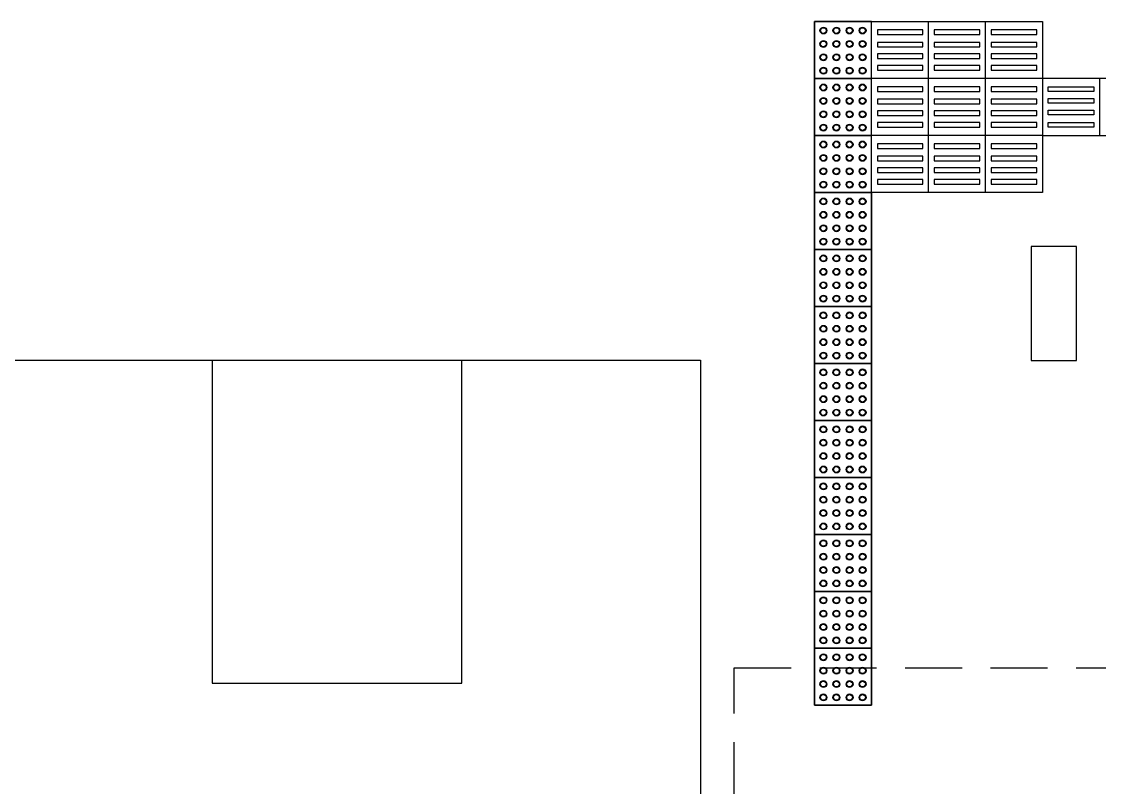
# Model space of a CAD drawing. Header units: metres. Extents: x 341 to 459, y 1341 to 1425.
# Drawn here: x 422.28 to 427.009, y 1371.471 to 1374.831 of the extents above; entities that cross this region are included whole.
import ezdxf

# ---------------------------------------------------------------- set-up
doc = ezdxf.new("R2010")
doc.units = ezdxf.units.M
doc.linetypes.add('HIDDEN', pattern=[0.375, 0.25, -0.125])
for name, color, linetype in [('BASE DE CONCRETO', 251, 'Continuous'), ('Itens de detalhe', 7, 'Continuous'), ('Notas de texto-1', 7, 'Continuous')]:
    doc.layers.add(name, color=color, linetype=linetype)

# ---------------------------------------------------------------- blocks, each defined once
blk = doc.blocks.new('piso tatil')
at = {"layer": 'Itens de detalhe', "color": 252, "true_color": 0x939598}
for p, q in [((-85.80483321739658, 25.1970965126687), (-86.0548332174102, 25.1970965126687)), ((-86.0548332174102, 25.1970965126687), (-86.0548332174102, 24.94709651268235)), ((-86.05483321739658, 24.9470965126687), (-86.0548332174102, 25.1970965126687)), ((-86.0548332174102, 25.1970965126687), (-85.8048332174102, 25.19709651268232)), ((-86.0548332174102, 24.9470965126687), (-86.0548332174102, 24.69709651268235)), ((-86.05483321739658, 24.6970965126687), (-86.0548332174102, 24.9470965126687)), ((-86.0548332174102, 24.94709651268235), (-85.80483321739658, 24.94709651268235)), ((-85.80483321739658, 24.94709651268232), (-86.05483321739658, 24.9470965126687)), ((-84.80483321740944, 24.94709651270128), (-85.05483321740941, 24.94709651270128)), ((-85.05483321740941, 24.94709651270128), (-85.05483321740941, 24.69709651270128)), ((-84.80483321740944, 24.94709651270128), (-85.05483321740944, 24.94709651270128)), ((-85.05483321740944, 24.94709651270128), (-85.05483321740944, 24.69709651270128)), ((-84.57274251014539, 24.94709651270128), (-84.80483321740944, 24.94709651270128)), ((-84.80483321740944, 24.94709651270128), (-84.80483321740944, 24.69709651270128)), ((-85.02916610782255, 24.8896985802826), (-85.02916610782255, 24.91011902647615)), ((-85.02916610782255, 24.91011902647615), (-84.82965895729477, 24.91011902647615)), ((-84.82965895729477, 24.8896985802826), (-85.02916610782255, 24.8896985802826)), ((-84.82965895729477, 24.91011902647615), (-84.82965895729477, 24.8896985802826)), ((-85.02916610782255, 24.8389997072031), (-85.02916610782255, 24.85942015339665)), ((-85.02916610782255, 24.85942015339665), (-84.82965895729477, 24.85942015339665)), ((-84.82965895729477, 24.8389997072031), (-85.02916610782255, 24.8389997072031)), ((-84.82965895729477, 24.85942015339665), (-84.82965895729477, 24.8389997072031)), ((-85.02916610782255, 24.78830083412372), (-85.02916610782255, 24.80872128031727)), ((-85.02916610782255, 24.80872128031727), (-84.82965895729477, 24.80872128031727)), ((-84.82965895729477, 24.78830083412372), (-85.02916610782255, 24.78830083412372)), ((-84.82965895729477, 24.80872128031727), (-84.82965895729477, 24.78830083412372)), ((-85.02916610782255, 24.73407399892642), (-85.02916610782255, 24.75449444511996)), ((-85.02916610782255, 24.75449444511996), (-84.82965895729477, 24.75449444511996)), ((-84.82965895729477, 24.73407399892642), (-85.02916610782255, 24.73407399892642)), ((-84.82965895729477, 24.75449444511996), (-84.82965895729477, 24.73407399892642)), ((-86.0548332174102, 24.6970965126687), (-86.0548332174102, 24.44709651268235)), ((-86.05483321739658, 24.4470965126687), (-86.0548332174102, 24.6970965126687)), ((-86.0548332174102, 24.69709651268235), (-85.80483321739658, 24.69709651268235)), ((-85.80483321739658, 24.69709651268233), (-86.05483321739658, 24.6970965126687)), ((-85.05483321740941, 24.69709651270128), (-84.80483321740944, 24.69709651270128)), ((-85.05483321740944, 24.69709651270128), (-84.80483321740944, 24.69709651270128)), ((-84.80483321740944, 24.69709651270128), (-84.57274251014539, 24.69709651270128)), ((-86.0548332174102, 24.4470965126687), (-86.0548332174102, 24.19709651268235)), ((-86.05483321739658, 24.1970965126687), (-86.0548332174102, 24.4470965126687)), ((-86.0548332174102, 24.44709651268235), (-85.80483321739658, 24.44709651268235)), ((-85.80483321739658, 24.44709651268233), (-86.05483321739658, 24.4470965126687)), ((-85.80483321739658, 24.19709651268235), (-85.80483321739658, 24.4470965126687)), ((-85.8048332174102, 24.44709651268233), (-85.80483321739658, 24.19709651268233)), ((-86.05483321741019, 24.1970965126687), (-86.05483321741019, 23.94709651268235)), ((-86.05483321739656, 23.9470965126687), (-86.05483321741019, 24.1970965126687)), ((-86.0548332174102, 24.19709651268235), (-85.80483321739658, 24.19709651268235)), ((-85.80483321739658, 24.19709651268233), (-86.05483321739658, 24.1970965126687)), ((-85.80483321739656, 23.94709651268235), (-85.80483321739656, 24.1970965126687)), ((-85.80483321741019, 24.19709651268233), (-85.80483321739656, 23.94709651268233)), ((-86.05483321741019, 23.9470965126687), (-86.05483321741019, 23.69709651268235)), ((-86.05483321739656, 23.6970965126687), (-86.05483321741019, 23.9470965126687)), ((-86.05483321741019, 23.94709651268235), (-85.80483321739656, 23.94709651268235)), ((-85.80483321739656, 23.94709651268233), (-86.05483321739656, 23.9470965126687)), ((-85.80483321739656, 23.69709651268235), (-85.80483321739656, 23.9470965126687)), ((-85.80483321741019, 23.94709651268233), (-85.80483321739656, 23.69709651268233)), ((-86.05483321741019, 23.6970965126687), (-86.05483321741019, 23.44709651268235)), ((-86.05483321739656, 23.4470965126687), (-86.05483321741019, 23.6970965126687)), ((-86.05483321741019, 23.69709651268235), (-85.80483321739656, 23.69709651268235)), ((-85.80483321739656, 23.69709651268233), (-86.05483321739656, 23.6970965126687)), ((-85.80483321739656, 23.44709651268235), (-85.80483321739656, 23.6970965126687)), ((-85.80483321741019, 23.69709651268233), (-85.80483321739656, 23.44709651268233)), ((-86.05483321741019, 23.4470965126687), (-86.05483321741019, 23.19709651268235)), ((-86.05483321739656, 23.1970965126687), (-86.05483321741019, 23.4470965126687)), ((-86.05483321741019, 23.44709651268235), (-85.80483321739656, 23.44709651268235)), ((-85.80483321739656, 23.44709651268233), (-86.05483321739656, 23.4470965126687)), ((-85.80483321739656, 23.19709651268235), (-85.80483321739656, 23.4470965126687)), ((-85.80483321741019, 23.44709651268233), (-85.80483321739656, 23.19709651268233)), ((-86.05483321741019, 23.1970965126687), (-86.05483321741019, 22.94709651268235)), ((-86.05483321739656, 22.9470965126687), (-86.05483321741019, 23.1970965126687)), ((-86.05483321741019, 23.19709651268235), (-85.80483321739656, 23.19709651268235)), ((-85.80483321739656, 23.19709651268233), (-86.05483321739656, 23.1970965126687)), ((-85.80483321739656, 22.94709651268235), (-85.80483321739656, 23.1970965126687)), ((-85.80483321741019, 23.19709651268233), (-85.80483321739656, 22.94709651268233)), ((-86.05483321741019, 22.9470965126687), (-86.05483321741019, 22.69709651268235)), ((-86.05483321739656, 22.6970965126687), (-86.05483321741019, 22.9470965126687)), ((-86.05483321741019, 22.94709651268235), (-85.80483321739656, 22.94709651268235)), ((-85.80483321739656, 22.94709651268233), (-86.05483321739656, 22.9470965126687)), ((-85.80483321739656, 22.69709651268235), (-85.80483321739656, 22.9470965126687)), ((-85.80483321741019, 22.94709651268233), (-85.80483321739656, 22.69709651268233)), ((-86.05483321741019, 22.6970965126687), (-86.05483321741019, 22.44709651268235)), ((-86.05483321739656, 22.4470965126687), (-86.05483321741019, 22.6970965126687)), ((-86.05483321741019, 22.69709651268235), (-85.80483321739656, 22.69709651268235)), ((-85.80483321739656, 22.69709651268233), (-86.05483321739656, 22.6970965126687)), ((-85.80483321739656, 22.44709651268235), (-85.80483321739656, 22.6970965126687)), ((-85.80483321741019, 22.69709651268233), (-85.80483321739656, 22.44709651268233)), ((-86.05483321741019, 22.4470965126687), (-86.05483321741019, 22.19709651268235)), ((-86.05483321739656, 22.1970965126687), (-86.05483321741019, 22.4470965126687)), ((-86.05483321741019, 22.44709651268235), (-85.80483321739656, 22.44709651268235)), ((-85.80483321739656, 22.44709651268233), (-86.05483321739656, 22.4470965126687)), ((-85.80483321739656, 22.19709651268235), (-85.80483321739656, 22.4470965126687)), ((-85.80483321741019, 22.44709651268233), (-85.80483321739656, 22.19709651268233)), ((-86.05483321741019, 22.19709651268235), (-85.80483321739656, 22.19709651268235)), ((-85.80483321739656, 22.19709651268233), (-86.05483321739656, 22.1970965126687))]:
    blk.add_line(p, q, dxfattribs=at)
at = {"layer": 'Itens de detalhe', "color": 252, "true_color": 0x939598, "extrusion": (0, 0, -1)}
for p, q in [((-85.8048332174094, 24.94709651268232), (-85.8048332174094, 25.19709651268232)), ((-85.8048332174094, 25.19709651268232), (-85.55483321740941, 25.19709651268232)), ((-85.80483321740942, 24.94709651268232), (-85.80483321740941, 25.19709651268232)), ((-85.80483321740941, 25.19709651268232), (-85.55483321740941, 25.19709651268232)), ((-85.57965895729475, 25.16011902645718), (-85.77916610782253, 25.16011902645718)), ((-85.77916610782253, 25.16011902645718), (-85.77916610782253, 25.13969858026364)), ((-85.57965895729475, 25.13969858026364), (-85.57965895729475, 25.16011902645718)), ((-85.5548332174094, 24.94709651268232), (-85.5548332174094, 25.19709651268232)), ((-85.5548332174094, 25.19709651268232), (-85.30483321740942, 25.19709651268232)), ((-85.55483321740942, 24.94709651268232), (-85.55483321740941, 25.19709651268232)), ((-85.55483321740941, 25.19709651268232), (-85.30483321740941, 25.19709651268232)), ((-85.32965895729475, 25.16011902645718), (-85.52916610782253, 25.16011902645718)), ((-85.52916610782253, 25.16011902645718), (-85.52916610782253, 25.13969858026364)), ((-85.32965895729475, 25.13969858026364), (-85.32965895729475, 25.16011902645718)), ((-85.3048332174094, 24.94709651268232), (-85.3048332174094, 25.19709651268232)), ((-85.3048332174094, 25.19709651268232), (-85.05483321740942, 25.19709651268232)), ((-85.30483321740942, 24.94709651268232), (-85.30483321740942, 25.19709651268232)), ((-85.30483321740942, 25.19709651268232), (-85.05483321740942, 25.19709651268231)), ((-85.07965895729475, 25.16011902645718), (-85.27916610782253, 25.16011902645718)), ((-85.27916610782253, 25.16011902645718), (-85.27916610782253, 25.13969858026364)), ((-85.07965895729475, 25.13969858026364), (-85.07965895729475, 25.16011902645718)), ((-85.05483321740942, 25.19709651268232), (-85.05483321740942, 24.94709651268231)), ((-85.05483321740942, 25.19709651268231), (-85.05483321740942, 24.94709651268231)), ((-85.77916610782253, 25.13969858026364), (-85.57965895729475, 25.13969858026364)), ((-85.52916610782253, 25.13969858026364), (-85.32965895729475, 25.13969858026364)), ((-85.27916610782253, 25.13969858026364), (-85.07965895729475, 25.13969858026364)), ((-85.57965895729475, 25.10589219125988), (-85.77916610782253, 25.10589219125988)), ((-85.77916610782253, 25.10589219125988), (-85.77916610782253, 25.08547174506634)), ((-85.77916610782253, 25.08547174506634), (-85.57965895729475, 25.08547174506634)), ((-85.57965895729475, 25.08547174506634), (-85.57965895729475, 25.10589219125988)), ((-85.32965895729475, 25.10589219125988), (-85.52916610782253, 25.10589219125988)), ((-85.52916610782253, 25.10589219125988), (-85.52916610782253, 25.08547174506634)), ((-85.52916610782253, 25.08547174506634), (-85.32965895729475, 25.08547174506634)), ((-85.32965895729475, 25.08547174506634), (-85.32965895729475, 25.10589219125988)), ((-85.07965895729475, 25.10589219125988), (-85.27916610782253, 25.10589219125988)), ((-85.27916610782253, 25.10589219125988), (-85.27916610782253, 25.08547174506634)), ((-85.27916610782253, 25.08547174506634), (-85.07965895729475, 25.08547174506633)), ((-85.07965895729475, 25.08547174506633), (-85.07965895729475, 25.10589219125988)), ((-85.57965895729475, 25.0551933181805), (-85.77916610782253, 25.0551933181805)), ((-85.77916610782253, 25.0551933181805), (-85.77916610782253, 25.03477287198696)), ((-85.77916610782253, 25.03477287198696), (-85.57965895729475, 25.03477287198695)), ((-85.57965895729475, 25.03477287198695), (-85.57965895729475, 25.0551933181805)), ((-85.32965895729475, 25.0551933181805), (-85.52916610782253, 25.0551933181805)), ((-85.52916610782253, 25.0551933181805), (-85.52916610782253, 25.03477287198695)), ((-85.52916610782253, 25.03477287198695), (-85.32965895729475, 25.03477287198695)), ((-85.32965895729475, 25.03477287198695), (-85.32965895729475, 25.0551933181805)), ((-85.07965895729475, 25.0551933181805), (-85.27916610782253, 25.0551933181805)), ((-85.27916610782253, 25.0551933181805), (-85.27916610782253, 25.03477287198695)), ((-85.27916610782253, 25.03477287198695), (-85.07965895729475, 25.03477287198695)), ((-85.07965895729475, 25.03477287198695), (-85.07965895729475, 25.0551933181805)), ((-85.57965895729475, 25.004494445101), (-85.77916610782253, 25.004494445101)), ((-85.77916610782253, 25.004494445101), (-85.77916610782253, 24.98407399890746)), ((-85.77916610782253, 24.98407399890746), (-85.57965895729475, 24.98407399890745)), ((-85.57965895729475, 24.98407399890745), (-85.57965895729475, 25.004494445101)), ((-85.32965895729475, 25.004494445101), (-85.52916610782253, 25.004494445101)), ((-85.52916610782253, 25.004494445101), (-85.52916610782253, 24.98407399890745)), ((-85.52916610782253, 24.98407399890745), (-85.32965895729475, 24.98407399890745)), ((-85.32965895729475, 24.98407399890745), (-85.32965895729475, 25.004494445101)), ((-85.07965895729475, 25.004494445101), (-85.27916610782253, 25.004494445101)), ((-85.27916610782253, 25.004494445101), (-85.27916610782253, 24.98407399890745)), ((-85.27916610782253, 24.98407399890745), (-85.07965895729475, 24.98407399890745)), ((-85.07965895729475, 24.98407399890745), (-85.07965895729475, 25.004494445101)), ((-85.80483321740299, 24.69709651268221), (-85.80483321740938, 24.94709651268221)), ((-85.80483321740302, 24.69709651268221), (-85.80483321740941, 24.94709651268221)), ((-85.55483321740942, 24.94709651268232), (-85.8048332174094, 24.94709651268232)), ((-85.55483321740942, 24.94709651268232), (-85.80483321740942, 24.94709651268232)), ((-85.55483321740299, 24.69709651268861), (-85.55483321740938, 24.94709651268861)), ((-85.55483321740302, 24.69709651268861), (-85.55483321740941, 24.94709651268861)), ((-85.30483321740942, 24.94709651268232), (-85.5548332174094, 24.94709651268232)), ((-85.30483321740942, 24.94709651268232), (-85.55483321740942, 24.94709651268232)), ((-85.30483321740299, 24.697096512695), (-85.30483321740938, 24.947096512695)), ((-85.30483321740302, 24.697096512695), (-85.30483321740941, 24.947096512695)), ((-85.05483321740942, 24.94709651268231), (-85.3048332174094, 24.94709651268232)), ((-85.05483321740942, 24.94709651268231), (-85.30483321740942, 24.94709651268232)), ((-85.57965895729379, 24.91011902646284), (-85.77916610782158, 24.91011902645773)), ((-85.77916610782158, 24.91011902645773), (-85.77916610782106, 24.88969858026419)), ((-85.77916610782106, 24.88969858026419), (-85.57965895729326, 24.88969858026929)), ((-85.57965895729326, 24.88969858026929), (-85.57965895729379, 24.91011902646284)), ((-85.32965895729379, 24.91011902646924), (-85.52916610782158, 24.91011902646413)), ((-85.52916610782158, 24.91011902646413), (-85.52916610782106, 24.88969858027059)), ((-85.52916610782106, 24.88969858027059), (-85.32965895729328, 24.88969858027569)), ((-85.32965895729328, 24.88969858027569), (-85.32965895729379, 24.91011902646924)), ((-85.07965895729379, 24.91011902647563), (-85.27916610782158, 24.91011902647052)), ((-85.27916610782158, 24.91011902647052), (-85.27916610782106, 24.88969858027698)), ((-85.27916610782106, 24.88969858027698), (-85.07965895729328, 24.88969858028208)), ((-85.07965895729328, 24.88969858028208), (-85.07965895729379, 24.91011902647563)), ((-85.57965895729241, 24.85589219126553), (-85.77916610782019, 24.85589219126043)), ((-85.77916610782019, 24.85589219126043), (-85.77916610781966, 24.83547174506688)), ((-85.77916610781966, 24.83547174506688), (-85.57965895729188, 24.83547174507199)), ((-85.57965895729188, 24.83547174507199), (-85.57965895729241, 24.85589219126553)), ((-85.32965895729241, 24.85589219127193), (-85.52916610782019, 24.85589219126683)), ((-85.52916610782019, 24.85589219126683), (-85.52916610781968, 24.83547174507328)), ((-85.52916610781968, 24.83547174507328), (-85.32965895729188, 24.83547174507839)), ((-85.32965895729188, 24.83547174507839), (-85.32965895729241, 24.85589219127193)), ((-85.07965895729241, 24.85589219127833), (-85.27916610782019, 24.85589219127322)), ((-85.27916610782019, 24.85589219127322), (-85.27916610781968, 24.83547174507968)), ((-85.27916610781968, 24.83547174507968), (-85.07965895729188, 24.83547174508478)), ((-85.07965895729188, 24.83547174508478), (-85.07965895729241, 24.85589219127833)), ((-85.5796589572911, 24.80519331818615), (-85.7791661078189, 24.80519331818105)), ((-85.7791661078189, 24.80519331818105), (-85.77916610781837, 24.7847728719875)), ((-85.77916610781837, 24.7847728719875), (-85.57965895729059, 24.78477287199261)), ((-85.57965895729059, 24.78477287199261), (-85.5796589572911, 24.80519331818615)), ((-85.3296589572911, 24.80519331819255), (-85.5291661078189, 24.80519331818745)), ((-85.5291661078189, 24.80519331818745), (-85.52916610781837, 24.7847728719939)), ((-85.52916610781837, 24.7847728719939), (-85.32965895729059, 24.78477287199901)), ((-85.32965895729059, 24.78477287199901), (-85.3296589572911, 24.80519331819255)), ((-85.0796589572911, 24.80519331819894), (-85.2791661078189, 24.80519331819384)), ((-85.2791661078189, 24.80519331819384), (-85.27916610781837, 24.78477287200029)), ((-85.27916610781837, 24.78477287200029), (-85.07965895729059, 24.7847728720054)), ((-85.07965895729059, 24.7847728720054), (-85.0796589572911, 24.80519331819894)), ((-85.57965895728981, 24.75449444510665), (-85.7791661078176, 24.75449444510155)), ((-85.7791661078176, 24.75449444510155), (-85.77916610781708, 24.734073998908)), ((-85.77916610781708, 24.734073998908), (-85.57965895728928, 24.73407399891311)), ((-85.57965895728928, 24.73407399891311), (-85.57965895728981, 24.75449444510665)), ((-85.32965895728981, 24.75449444511305), (-85.5291661078176, 24.75449444510794)), ((-85.5291661078176, 24.75449444510794), (-85.52916610781708, 24.7340739989144)), ((-85.52916610781708, 24.7340739989144), (-85.32965895728928, 24.73407399891951)), ((-85.32965895728928, 24.73407399891951), (-85.32965895728981, 24.75449444511305)), ((-85.07965895728981, 24.75449444511944), (-85.2791661078176, 24.75449444511434)), ((-85.2791661078176, 24.75449444511434), (-85.27916610781708, 24.7340739989208)), ((-85.27916610781708, 24.7340739989208), (-85.07965895728928, 24.7340739989259)), ((-85.07965895728928, 24.7340739989259), (-85.07965895728981, 24.75449444511944)), ((-85.80483321739656, 24.44709651268209), (-85.80483321740296, 24.69709651268209)), ((-85.80483321739659, 24.44709651268209), (-85.80483321740299, 24.69709651268209)), ((-85.55483321740302, 24.69709651268861), (-85.80483321740299, 24.69709651268221)), ((-85.55483321740302, 24.69709651268861), (-85.80483321740302, 24.69709651268221)), ((-85.55483321739656, 24.44709651268849), (-85.55483321740296, 24.69709651268849)), ((-85.55483321739659, 24.44709651268849), (-85.55483321740299, 24.69709651268849)), ((-85.30483321740302, 24.697096512695), (-85.55483321740299, 24.69709651268861)), ((-85.30483321740302, 24.697096512695), (-85.55483321740302, 24.69709651268861)), ((-85.30483321739656, 24.44709651269489), (-85.30483321740296, 24.69709651269489)), ((-85.30483321739659, 24.44709651269489), (-85.30483321740299, 24.69709651269489)), ((-85.05483321740302, 24.6970965127014), (-85.30483321740299, 24.697096512695)), ((-85.05483321740302, 24.6970965127014), (-85.30483321740302, 24.697096512695)), ((-85.05483321740299, 24.69709651270129), (-85.05483321739659, 24.44709651270128)), ((-85.05483321740299, 24.69709651270128), (-85.05483321739659, 24.44709651270128)), ((-85.57965895728736, 24.66011902646272), (-85.77916610781516, 24.66011902645761)), ((-85.77916610781516, 24.66011902645761), (-85.77916610781463, 24.63969858026407)), ((-85.77916610781463, 24.63969858026407), (-85.57965895728684, 24.63969858026918)), ((-85.57965895728684, 24.63969858026918), (-85.57965895728736, 24.66011902646272)), ((-85.32965895728736, 24.66011902646911), (-85.52916610781516, 24.66011902646401)), ((-85.52916610781516, 24.66011902646401), (-85.52916610781463, 24.63969858027047)), ((-85.52916610781463, 24.63969858027047), (-85.32965895728684, 24.63969858027557)), ((-85.32965895728684, 24.63969858027557), (-85.32965895728736, 24.66011902646911)), ((-85.07965895728736, 24.66011902647551), (-85.27916610781516, 24.66011902647041)), ((-85.27916610781516, 24.66011902647041), (-85.27916610781463, 24.63969858027686)), ((-85.27916610781463, 24.63969858027686), (-85.07965895728685, 24.63969858028197)), ((-85.07965895728685, 24.63969858028197), (-85.07965895728736, 24.66011902647551)), ((-85.57965895728599, 24.60589219126541), (-85.77916610781377, 24.60589219126031)), ((-85.77916610781377, 24.60589219126031), (-85.77916610781324, 24.58547174506677)), ((-85.57965895728546, 24.58547174507187), (-85.57965895728599, 24.60589219126541)), ((-85.32965895728599, 24.60589219127181), (-85.52916610781377, 24.60589219126671)), ((-85.52916610781377, 24.60589219126671), (-85.52916610781324, 24.58547174507316)), ((-85.32965895728546, 24.58547174507827), (-85.32965895728599, 24.60589219127181)), ((-85.07965895728599, 24.60589219127821), (-85.27916610781377, 24.6058921912731)), ((-85.27916610781377, 24.6058921912731), (-85.27916610781325, 24.58547174507956)), ((-85.07965895728546, 24.58547174508466), (-85.07965895728599, 24.60589219127821)), ((-85.77916610781324, 24.58547174506677), (-85.57965895728546, 24.58547174507187)), ((-85.57965895728468, 24.55519331818603), (-85.77916610781247, 24.55519331818093)), ((-85.77916610781247, 24.55519331818093), (-85.77916610781195, 24.53477287198739)), ((-85.57965895728417, 24.53477287199249), (-85.57965895728468, 24.55519331818603)), ((-85.52916610781324, 24.58547174507316), (-85.32965895728546, 24.58547174507827)), ((-85.32965895728468, 24.55519331819243), (-85.52916610781247, 24.55519331818732)), ((-85.52916610781247, 24.55519331818732), (-85.52916610781195, 24.53477287199378)), ((-85.32965895728417, 24.53477287199889), (-85.32965895728468, 24.55519331819243)), ((-85.27916610781325, 24.58547174507956), (-85.07965895728546, 24.58547174508466)), ((-85.07965895728468, 24.55519331819883), (-85.27916610781247, 24.55519331819372)), ((-85.27916610781247, 24.55519331819372), (-85.27916610781195, 24.53477287200018)), ((-85.07965895728417, 24.53477287200528), (-85.07965895728468, 24.55519331819883)), ((-85.77916610781195, 24.53477287198739), (-85.57965895728417, 24.53477287199249)), ((-85.57965895728339, 24.50449444510653), (-85.77916610781118, 24.50449444510143)), ((-85.77916610781118, 24.50449444510143), (-85.77916610781065, 24.48407399890788)), ((-85.57965895728286, 24.48407399891299), (-85.57965895728339, 24.50449444510653)), ((-85.52916610781195, 24.53477287199378), (-85.32965895728417, 24.53477287199889)), ((-85.32965895728339, 24.50449444511293), (-85.52916610781118, 24.50449444510783)), ((-85.52916610781118, 24.50449444510783), (-85.52916610781065, 24.48407399891428)), ((-85.32965895728286, 24.48407399891939), (-85.32965895728339, 24.50449444511293)), ((-85.27916610781195, 24.53477287200018), (-85.07965895728417, 24.53477287200528)), ((-85.07965895728339, 24.50449444511933), (-85.27916610781118, 24.50449444511423)), ((-85.27916610781118, 24.50449444511423), (-85.27916610781065, 24.48407399892068)), ((-85.07965895728286, 24.48407399892578), (-85.07965895728339, 24.50449444511933)), ((-85.55483321739659, 24.44709651268849), (-85.80483321739656, 24.44709651268209)), ((-85.55483321739659, 24.44709651268849), (-85.80483321739659, 24.44709651268209)), ((-85.77916610781065, 24.48407399890788), (-85.57965895728286, 24.48407399891299)), ((-85.30483321739659, 24.44709651269489), (-85.55483321739656, 24.44709651268849)), ((-85.30483321739659, 24.44709651269489), (-85.55483321739659, 24.44709651268849)), ((-85.52916610781065, 24.48407399891428), (-85.32965895728286, 24.48407399891939)), ((-85.05483321739659, 24.44709651270128), (-85.30483321739656, 24.44709651269489)), ((-85.05483321739659, 24.44709651270128), (-85.30483321739659, 24.44709651269489)), ((-85.27916610781065, 24.48407399892068), (-85.07965895728286, 24.48407399892578))]:
    blk.add_line(p, q, dxfattribs=at)
at = {"layer": 'Itens de detalhe', "color": 252, "true_color": 0x939598}
for centre, radius in [((-86.01561066493915, 25.15770379206687), 0.0151536134522586), ((-86.01561066493915, 25.15770379206687), 0.01255786444548413), ((-85.95857748911465, 25.15770379206998), 0.0151536134522585), ((-85.95857748911465, 25.15770379206998), 0.01255786444548404), ((-85.90108894570147, 25.15770379207311), 0.01515361345225873), ((-85.90108894570147, 25.15770379207311), 0.01255786444548404), ((-85.84405576987697, 25.15770379207622), 0.01515361345225807), ((-85.84405576987697, 25.15770379207622), 0.01255786444548405), ((-86.01561066493595, 25.09902119675881), 0.01515361345225807), ((-86.01561066493595, 25.09902119675881), 0.01255786444548402), ((-85.95857748911145, 25.09902119676192), 0.01515361345225848), ((-85.95857748911145, 25.09902119676192), 0.01255786444548411), ((-85.90108894569828, 25.09902119676505), 0.01515361345225849), ((-85.90108894569828, 25.09902119676505), 0.01255786444548412), ((-85.84405576987376, 25.09902119676816), 0.01515361345225871), ((-85.84405576987376, 25.09902119676816), 0.01255786444548412), ((-86.01561066493274, 25.04033860145076), 0.0151536134522587), ((-86.01561066493274, 25.04033860145076), 0.01255786444548375), ((-85.95857748910824, 25.04033860145387), 0.01515361345225856), ((-85.95857748910824, 25.04033860145387), 0.01255786444548409), ((-85.90108894569507, 25.040338601457), 0.01515361345225845), ((-85.90108894569507, 25.040338601457), 0.01255786444548376), ((-85.84405576987056, 25.04033860146011), 0.0151536134522587), ((-85.84405576987056, 25.04033860146011), 0.01255786444548401), ((-86.01561066492954, 24.9816560061427), 0.01515361345225826), ((-86.01561066492954, 24.9816560061427), 0.01255786444548401), ((-85.95857748910504, 24.98165600614581), 0.01515361345225807), ((-85.95857748910504, 24.98165600614581), 0.01255786444548402), ((-85.90108894569187, 24.98165600614895), 0.01515361345225825), ((-85.90108894569187, 24.98165600614895), 0.01255786444548403), ((-85.84405576986737, 24.98165600615205), 0.01515361345225838), ((-85.84405576986737, 24.98165600615205), 0.01255786444548402), ((-86.01561066493915, 24.90770379206687), 0.01515361345225873), ((-86.01561066493915, 24.90770379206687), 0.01255786444548376), ((-85.95857748911465, 24.90770379206998), 0.0151536134522585), ((-85.95857748911465, 24.90770379206998), 0.01255786444548408), ((-85.90108894570147, 24.90770379207311), 0.0151536134522585), ((-85.90108894570147, 24.90770379207311), 0.01255786444548404), ((-85.84405576987696, 24.90770379207622), 0.01515361345225849), ((-85.84405576987696, 24.90770379207622), 0.01255786444548405), ((-86.01561066493595, 24.84902119675881), 0.01515361345225827), ((-86.01561066493595, 24.84902119675881), 0.01255786444548402), ((-85.95857748911143, 24.84902119676192), 0.01515361345225858), ((-85.95857748911143, 24.84902119676192), 0.01255786444548429), ((-85.90108894569826, 24.84902119676505), 0.01515361345225849), ((-85.90108894569826, 24.84902119676505), 0.01255786444548412), ((-85.84405576987376, 24.84902119676816), 0.01515361345225851), ((-85.84405576987376, 24.84902119676816), 0.01255786444548412), ((-86.01561066493274, 24.79033860145076), 0.01515361345225847), ((-86.01561066493274, 24.79033860145076), 0.01255786444548375), ((-85.95857748910824, 24.79033860145387), 0.01515361345225869), ((-85.95857748910824, 24.79033860145387), 0.01255786444548375), ((-85.90108894569507, 24.790338601457), 0.01515361345225845), ((-85.90108894569507, 24.790338601457), 0.01255786444548376), ((-85.84405576987056, 24.79033860146011), 0.01515361345225847), ((-85.84405576987056, 24.79033860146011), 0.01255786444548401), ((-86.01561066492954, 24.7316560061427), 0.01515361345225826), ((-86.01561066492954, 24.7316560061427), 0.01255786444548401), ((-85.95857748910504, 24.73165600614581), 0.01515361345225825), ((-85.95857748910504, 24.73165600614581), 0.01255786444548402), ((-85.90108894569187, 24.73165600614895), 0.01515361345225807), ((-85.90108894569187, 24.73165600614895), 0.0125578644454843), ((-85.84405576986737, 24.73165600615205), 0.01515361345225838), ((-85.84405576986737, 24.73165600615205), 0.01255786444548402), ((-86.01561066493915, 24.65770379206687), 0.01515361345225873), ((-86.01561066493915, 24.65770379206687), 0.01255786444548376), ((-85.95857748911465, 24.65770379206998), 0.01515361345225861), ((-85.95857748911465, 24.65770379206998), 0.0125578644454843), ((-85.90108894570146, 24.65770379207311), 0.0151536134522585), ((-85.90108894570146, 24.65770379207311), 0.01255786444548404), ((-85.84405576987696, 24.65770379207622), 0.01515361345225827), ((-85.84405576987696, 24.65770379207622), 0.01255786444548405), ((-86.01561066493593, 24.59902119675881), 0.01515361345225808), ((-86.01561066493593, 24.59902119675881), 0.01255786444548411), ((-85.95857748911143, 24.59902119676192), 0.01515361345225848), ((-85.95857748911143, 24.59902119676192), 0.01255786444548401), ((-85.90108894569826, 24.59902119676506), 0.01515361345225849), ((-85.90108894569826, 24.59902119676506), 0.0125578644454843), ((-85.84405576987376, 24.59902119676817), 0.01515361345225851), ((-85.84405576987376, 24.59902119676817), 0.01255786444548376), ((-86.01561066493274, 24.54033860145076), 0.01515361345225847), ((-86.01561066493274, 24.54033860145076), 0.01255786444548401), ((-85.95857748910824, 24.54033860145387), 0.01515361345225846), ((-85.95857748910824, 24.54033860145387), 0.01255786444548409), ((-85.90108894569507, 24.540338601457), 0.01515361345225807), ((-85.90108894569507, 24.540338601457), 0.01255786444548409), ((-85.84405576987056, 24.54033860146011), 0.01515361345225847), ((-85.84405576987056, 24.54033860146011), 0.01255786444548401), ((-86.01561066492954, 24.4816560061427), 0.01515361345225849), ((-86.01561066492954, 24.4816560061427), 0.01255786444548401), ((-85.95857748910504, 24.48165600614581), 0.01515361345225857), ((-85.95857748910504, 24.48165600614581), 0.01255786444548411), ((-85.90108894569187, 24.48165600614895), 0.01515361345225847), ((-85.90108894569187, 24.48165600614895), 0.012557864445484), ((-85.84405576986737, 24.48165600615205), 0.01515361345225847), ((-85.84405576986737, 24.48165600615205), 0.0125578644454843), ((-86.01561066493913, 24.40770379206687), 0.0151536134522585), ((-86.01561066493913, 24.40770379206687), 0.0125578644454843), ((-85.95857748911463, 24.40770379206998), 0.0151536134522585), ((-85.95857748911463, 24.40770379206998), 0.01255786444548375), ((-85.90108894570146, 24.40770379207311), 0.01515361345225828), ((-85.90108894570146, 24.40770379207311), 0.01255786444548404), ((-85.84405576987696, 24.40770379207622), 0.01515361345225849), ((-85.84405576987696, 24.40770379207622), 0.01255786444548405), ((-86.01561066493593, 24.34902119675881), 0.01515361345225849), ((-86.01561066493593, 24.34902119675881), 0.01255786444548411), ((-85.95857748911143, 24.34902119676192), 0.01515361345225826), ((-85.95857748911143, 24.34902119676192), 0.01255786444548401), ((-85.90108894569826, 24.34902119676506), 0.01515361345225849), ((-85.90108894569826, 24.34902119676506), 0.0125578644454843), ((-85.84405576987376, 24.34902119676817), 0.01515361345225851), ((-85.84405576987376, 24.34902119676817), 0.01255786444548376), ((-86.01561066493274, 24.29033860145076), 0.01515361345225847), ((-85.95857748910824, 24.29033860145387), 0.01515361345225846), ((-85.90108894569507, 24.290338601457), 0.01515361345225845), ((-85.84405576987056, 24.29033860146011), 0.01515361345225825), ((-86.01561066493274, 24.29033860145076), 0.01255786444548401), ((-85.95857748910824, 24.29033860145387), 0.01255786444548429), ((-85.90108894569507, 24.290338601457), 0.01255786444548409), ((-85.84405576987056, 24.29033860146011), 0.01255786444548401), ((-86.01561066492954, 24.2316560061427), 0.01515361345225848), ((-86.01561066492954, 24.2316560061427), 0.0125578644454841), ((-85.95857748910504, 24.23165600614581), 0.01515361345225871), ((-85.95857748910504, 24.23165600614581), 0.01255786444548411), ((-85.90108894569187, 24.23165600614895), 0.01515361345225847), ((-85.90108894569187, 24.23165600614895), 0.012557864445484), ((-85.84405576986737, 24.23165600615205), 0.01515361345225847), ((-85.84405576986737, 24.23165600615205), 0.0125578644454843), ((-86.01561066493913, 24.15770379206687), 0.01515361345225861), ((-86.01561066493913, 24.15770379206687), 0.01255786444548424), ((-85.95857748911463, 24.15770379206998), 0.01515361345225829), ((-85.95857748911463, 24.15770379206998), 0.01255786444548394), ((-85.90108894570146, 24.15770379207311), 0.0151536134522585), ((-85.90108894570146, 24.15770379207311), 0.0125578644454841), ((-85.84405576987696, 24.15770379207622), 0.01515361345225849), ((-85.84405576987696, 24.15770379207622), 0.01255786444548424), ((-86.01561066493593, 24.09902119675882), 0.01515361345225829), ((-86.01561066493593, 24.09902119675882), 0.01255786444548406), ((-85.95857748911143, 24.09902119676192), 0.01515361345225848), ((-85.95857748911143, 24.09902119676192), 0.01255786444548407), ((-85.90108894569826, 24.09902119676506), 0.01515361345225829), ((-85.90108894569826, 24.09902119676506), 0.01255786444548417), ((-85.84405576987376, 24.09902119676817), 0.01515361345225852), ((-85.84405576987376, 24.09902119676817), 0.01255786444548394), ((-86.01561066493274, 24.04033860145076), 0.01515361345225859), ((-86.01561066493274, 24.04033860145076), 0.01255786444548405), ((-85.95857748910824, 24.04033860145387), 0.01515361345225829), ((-85.95857748910824, 24.04033860145387), 0.01255786444548415), ((-85.90108894569507, 24.040338601457), 0.01515361345225845), ((-85.90108894569507, 24.040338601457), 0.01255786444548405), ((-85.84405576987056, 24.04033860146011), 0.01515361345225847), ((-85.84405576987056, 24.04033860146011), 0.01255786444548393), ((-86.01561066492954, 23.9816560061427), 0.01515361345225844), ((-86.01561066492954, 23.9816560061427), 0.01255786444548401), ((-85.95857748910504, 23.98165600614581), 0.01515361345225853), ((-85.95857748910504, 23.98165600614581), 0.01255786444548407), ((-85.90108894569187, 23.98165600614895), 0.01515361345225859), ((-85.90108894569187, 23.98165600614895), 0.01255786444548424), ((-85.84405576986737, 23.98165600615206), 0.01515361345225829), ((-85.84405576986737, 23.98165600615206), 0.01255786444548417), ((-86.01561066493913, 23.90770379206687), 0.01515361345225855), ((-86.01561066493913, 23.90770379206687), 0.01255786444548417), ((-85.95857748911463, 23.90770379206998), 0.0151536134522585), ((-85.95857748911463, 23.90770379206998), 0.01255786444548393), ((-85.90108894570146, 23.90770379207311), 0.0151536134522583), ((-85.90108894570146, 23.90770379207311), 0.01255786444548417), ((-85.84405576987696, 23.90770379207622), 0.01515361345225852), ((-85.84405576987696, 23.90770379207622), 0.01255786444548405), ((-86.01561066493593, 23.84902119675882), 0.01515361345225849), ((-86.01561066493593, 23.84902119675882), 0.01255786444548406), ((-85.95857748911143, 23.84902119676192), 0.01515361345225829), ((-85.95857748911143, 23.84902119676192), 0.01255786444548416), ((-85.90108894569826, 23.84902119676506), 0.01515361345225849), ((-85.90108894569826, 23.84902119676506), 0.01255786444548407), ((-85.84405576987376, 23.84902119676817), 0.01515361345225852), ((-85.84405576987376, 23.84902119676817), 0.01255786444548394), ((-86.01561066493274, 23.79033860145076), 0.01515361345225851), ((-86.01561066493274, 23.79033860145076), 0.01255786444548415), ((-85.95857748910824, 23.79033860145387), 0.01515361345225829), ((-85.95857748910824, 23.79033860145387), 0.01255786444548405), ((-85.90108894569507, 23.790338601457), 0.01515361345225835), ((-85.90108894569507, 23.790338601457), 0.01255786444548424), ((-85.84405576987056, 23.79033860146011), 0.01515361345225829), ((-85.84405576987056, 23.79033860146011), 0.01255786444548407), ((-86.01561066492954, 23.7316560061427), 0.01515361345225849), ((-86.01561066492954, 23.7316560061427), 0.01255786444548393), ((-85.95857748910504, 23.73165600614581), 0.0151536134522586), ((-85.95857748910504, 23.73165600614581), 0.01255786444548407), ((-85.90108894569187, 23.73165600614895), 0.01515361345225853), ((-85.90108894569187, 23.73165600614895), 0.01255786444548415), ((-85.84405576986737, 23.73165600615206), 0.01515361345225847), ((-85.84405576986737, 23.73165600615206), 0.01255786444548407), ((-86.01561066493913, 23.65770379206687), 0.01515361345225861), ((-86.01561066493913, 23.65770379206687), 0.01255786444548409), ((-85.95857748911463, 23.65770379206998), 0.01515361345225839), ((-85.95857748911463, 23.65770379206998), 0.01255786444548403), ((-85.90108894570146, 23.65770379207311), 0.0151536134522585), ((-85.90108894570146, 23.65770379207311), 0.0125578644454841), ((-85.84405576987696, 23.65770379207622), 0.01515361345225852), ((-85.84405576987696, 23.65770379207622), 0.01255786444548407), ((-86.01561066493593, 23.59902119675882), 0.01515361345225829), ((-86.01561066493593, 23.59902119675882), 0.01255786444548416), ((-85.95857748911143, 23.59902119676192), 0.01515361345225829), ((-85.95857748911143, 23.59902119676192), 0.01255786444548416), ((-85.90108894569826, 23.59902119676506), 0.01515361345225838), ((-85.90108894569826, 23.59902119676506), 0.01255786444548407), ((-85.84405576987376, 23.59902119676817), 0.01515361345225851), ((-85.84405576987376, 23.59902119676817), 0.01255786444548407), ((-86.01561066493274, 23.54033860145076), 0.01515361345225851), ((-86.01561066493274, 23.54033860145076), 0.01255786444548405), ((-85.95857748910824, 23.54033860145387), 0.01515361345225846), ((-85.95857748910824, 23.54033860145387), 0.01255786444548405), ((-85.90108894569507, 23.540338601457), 0.01515361345225829), ((-85.90108894569507, 23.540338601457), 0.01255786444548415), ((-85.84405576987056, 23.54033860146011), 0.01515361345225847), ((-85.84405576987056, 23.54033860146011), 0.01255786444548393), ((-86.01561066492954, 23.48165600614271), 0.01515361345225849), ((-86.01561066492954, 23.48165600614271), 0.01255786444548393), ((-85.95857748910504, 23.48165600614582), 0.01515361345225853), ((-85.95857748910504, 23.48165600614582), 0.01255786444548416), ((-85.90108894569187, 23.48165600614895), 0.0151536134522586), ((-85.90108894569187, 23.48165600614895), 0.01255786444548405), ((-85.84405576986737, 23.48165600615206), 0.01515361345225836), ((-85.84405576986737, 23.48165600615206), 0.01255786444548423), ((-86.01561066493913, 23.40770379206687), 0.01515361345225855), ((-86.01561066493913, 23.40770379206687), 0.01255786444548417), ((-85.95857748911463, 23.40770379206998), 0.01515361345225829), ((-85.95857748911463, 23.40770379206998), 0.01255786444548408), ((-85.90108894570146, 23.40770379207311), 0.01515361345225839), ((-85.90108894570146, 23.40770379207311), 0.01255786444548394), ((-85.84405576987696, 23.40770379207622), 0.01515361345225849), ((-85.84405576987696, 23.40770379207622), 0.01255786444548424), ((-86.01561066493593, 23.34902119675882), 0.01515361345225829), ((-86.01561066493593, 23.34902119675882), 0.01255786444548406), ((-85.95857748911143, 23.34902119676192), 0.01515361345225848), ((-85.95857748911143, 23.34902119676192), 0.01255786444548407), ((-85.90108894569826, 23.34902119676506), 0.01515361345225829), ((-85.90108894569826, 23.34902119676506), 0.01255786444548407), ((-85.84405576987376, 23.34902119676817), 0.01515361345225855), ((-85.84405576987376, 23.34902119676817), 0.01255786444548417), ((-86.01561066493274, 23.29033860145076), 0.01515361345225846), ((-86.01561066493274, 23.29033860145076), 0.01255786444548405), ((-85.95857748910824, 23.29033860145387), 0.01515361345225851), ((-85.95857748910824, 23.29033860145387), 0.01255786444548415), ((-85.90108894569507, 23.29033860145701), 0.01515361345225845), ((-85.90108894569507, 23.29033860145701), 0.01255786444548405), ((-85.84405576987056, 23.29033860146011), 0.01515361345225836), ((-85.84405576987056, 23.29033860146011), 0.01255786444548393), ((-86.01561066492954, 23.23165600614271), 0.01515361345225848), ((-86.01561066492954, 23.23165600614271), 0.01255786444548406), ((-85.95857748910504, 23.23165600614582), 0.01515361345225843), ((-85.95857748910504, 23.23165600614582), 0.01255786444548402), ((-85.90108894569187, 23.23165600614895), 0.01515361345225848), ((-85.90108894569187, 23.23165600614895), 0.01255786444548405), ((-85.84405576986737, 23.23165600615206), 0.01515361345225852), ((-85.84405576986737, 23.23165600615206), 0.01255786444548407), ((-86.01561066493913, 23.15770379206687), 0.01515361345225853), ((-86.01561066493913, 23.15770379206687), 0.01255786444548412), ((-85.95857748911463, 23.15770379206998), 0.01515361345225848), ((-85.95857748911463, 23.15770379206998), 0.01255786444548404), ((-85.90108894570146, 23.15770379207311), 0.0151536134522585), ((-85.90108894570146, 23.15770379207311), 0.01255786444548405), ((-85.84405576987696, 23.15770379207622), 0.01515361345225854), ((-85.84405576987696, 23.15770379207622), 0.01255786444548399), ((-86.01561066493593, 23.09902119675882), 0.01515361345225852), ((-86.01561066493593, 23.09902119675882), 0.01255786444548411), ((-85.95857748911143, 23.09902119676192), 0.01515361345225836), ((-85.95857748911143, 23.09902119676192), 0.01255786444548398), ((-85.90108894569826, 23.09902119676506), 0.0151536134522584), ((-85.90108894569826, 23.09902119676506), 0.01255786444548399), ((-85.84405576987376, 23.09902119676817), 0.01515361345225853), ((-85.84405576987376, 23.09902119676817), 0.01255786444548412), ((-86.01561066493274, 23.04033860145076), 0.01515361345225846), ((-86.01561066493274, 23.04033860145076), 0.01255786444548398), ((-85.95857748910824, 23.04033860145387), 0.01515361345225849), ((-85.95857748910824, 23.04033860145387), 0.01255786444548409), ((-85.90108894569507, 23.04033860145701), 0.01515361345225848), ((-85.90108894569507, 23.04033860145701), 0.0125578644454841), ((-85.84405576987056, 23.04033860146011), 0.01515361345225845), ((-85.84405576987056, 23.04033860146011), 0.01255786444548404), ((-86.01561066492954, 22.98165600614271), 0.0151536134522585), ((-86.01561066492954, 22.98165600614271), 0.0125578644454841), ((-85.95857748910504, 22.98165600614582), 0.01515361345225846), ((-85.95857748910504, 22.98165600614582), 0.01255786444548404), ((-85.90108894569187, 22.98165600614895), 0.01515361345225846), ((-85.90108894569187, 22.98165600614895), 0.01255786444548402), ((-85.84405576986737, 22.98165600615206), 0.0151536134522585), ((-85.84405576986737, 22.98165600615206), 0.01255786444548399), ((-86.01561066493913, 22.90770379206687), 0.01515361345225848), ((-86.01561066493913, 22.90770379206687), 0.01255786444548405), ((-85.95857748911463, 22.90770379206998), 0.01515361345225853), ((-85.95857748911463, 22.90770379206998), 0.01255786444548404), ((-85.90108894570146, 22.90770379207311), 0.0151536134522585), ((-85.90108894570146, 22.90770379207311), 0.0125578644454841), ((-85.84405576987696, 22.90770379207622), 0.01515361345225849), ((-85.84405576987696, 22.90770379207622), 0.01255786444548413), ((-86.01561066493593, 22.84902119675882), 0.01515361345225836), ((-86.01561066493593, 22.84902119675882), 0.01255786444548404), ((-85.95857748911143, 22.84902119676192), 0.01515361345225848), ((-85.95857748911143, 22.84902119676192), 0.01255786444548407), ((-85.90108894569826, 22.84902119676506), 0.01515361345225849), ((-85.90108894569826, 22.84902119676506), 0.01255786444548407), ((-85.84405576987376, 22.84902119676817), 0.01515361345225851), ((-85.84405576987376, 22.84902119676817), 0.01255786444548407), ((-86.01561066493274, 22.79033860145076), 0.01515361345225849), ((-86.01561066493274, 22.79033860145076), 0.01255786444548406), ((-85.95857748910824, 22.79033860145387), 0.0151536134522584), ((-85.95857748910824, 22.79033860145387), 0.01255786444548405), ((-85.90108894569507, 22.79033860145701), 0.0151536134522584), ((-85.90108894569507, 22.79033860145701), 0.01255786444548402), ((-85.84405576987056, 22.79033860146011), 0.0151536134522584), ((-85.84405576987056, 22.79033860146011), 0.01255786444548407), ((-86.01561066492954, 22.73165600614271), 0.01515361345225848), ((-85.95857748910504, 22.73165600614582), 0.0151536134522585), ((-85.90108894569187, 22.73165600614895), 0.01515361345225851), ((-85.84405576986737, 22.73165600615206), 0.01515361345225847), ((-86.01561066492954, 22.73165600614271), 0.01255786444548403), ((-85.95857748910504, 22.73165600614582), 0.01255786444548413), ((-85.90108894569187, 22.73165600614895), 0.01255786444548413), ((-85.84405576986737, 22.73165600615206), 0.01255786444548413), ((-86.01561066493913, 22.65770379206687), 0.01515361345225853), ((-86.01561066493913, 22.65770379206687), 0.01255786444548408), ((-85.95857748911463, 22.65770379206998), 0.01515361345225853), ((-85.95857748911463, 22.65770379206998), 0.01255786444548408), ((-85.90108894570146, 22.65770379207311), 0.0151536134522585), ((-85.90108894570146, 22.65770379207311), 0.01255786444548408), ((-85.84405576987696, 22.65770379207622), 0.01515361345225851), ((-85.84405576987696, 22.65770379207622), 0.01255786444548406), ((-86.01561066493593, 22.59902119675882), 0.01515361345225852), ((-86.01561066493593, 22.59902119675882), 0.01255786444548408), ((-85.95857748911143, 22.59902119676193), 0.01515361345225847), ((-85.95857748911143, 22.59902119676193), 0.01255786444548405), ((-85.90108894569826, 22.59902119676506), 0.01515361345225848), ((-85.90108894569826, 22.59902119676506), 0.01255786444548405), ((-85.84405576987376, 22.59902119676817), 0.0151536134522585), ((-85.84405576987376, 22.59902119676817), 0.0125578644454841), ((-86.01561066493274, 22.54033860145076), 0.01515361345225846), ((-85.95857748910824, 22.54033860145387), 0.01515361345225846), ((-85.90108894569507, 22.54033860145701), 0.01515361345225845), ((-85.84405576987056, 22.54033860146011), 0.01515361345225849), ((-86.01561066493274, 22.54033860145076), 0.01255786444548407), ((-85.95857748910824, 22.54033860145387), 0.01255786444548403), ((-85.90108894569507, 22.54033860145701), 0.01255786444548404), ((-85.84405576987056, 22.54033860146011), 0.01255786444548401), ((-86.01561066492954, 22.48165600614271), 0.01515361345225852), ((-86.01561066492954, 22.48165600614271), 0.01255786444548405), ((-85.95857748910504, 22.48165600614582), 0.01515361345225849), ((-85.95857748910504, 22.48165600614582), 0.01255786444548407), ((-85.90108894569187, 22.48165600614895), 0.0151536134522585), ((-85.90108894569187, 22.48165600614895), 0.01255786444548405), ((-85.84405576986737, 22.48165600615206), 0.01515361345225845), ((-85.84405576986737, 22.48165600615206), 0.01255786444548407), ((-86.01561066493913, 22.40770379206687), 0.01515361345225851), ((-86.01561066493913, 22.40770379206687), 0.01255786444548408), ((-85.95857748911463, 22.40770379206998), 0.01515361345225851), ((-85.95857748911463, 22.40770379206998), 0.01255786444548408), ((-85.90108894570146, 22.40770379207311), 0.01515361345225851), ((-85.90108894570146, 22.40770379207311), 0.01255786444548408), ((-85.84405576987696, 22.40770379207622), 0.0151536134522585), ((-85.84405576987696, 22.40770379207622), 0.0125578644454841), ((-86.01561066493593, 22.34902119675882), 0.01515361345225849), ((-86.01561066493593, 22.34902119675882), 0.01255786444548407), ((-85.95857748911143, 22.34902119676193), 0.01515361345225847), ((-85.95857748911143, 22.34902119676193), 0.01255786444548406), ((-85.90108894569826, 22.34902119676506), 0.01515361345225849), ((-85.90108894569826, 22.34902119676506), 0.01255786444548407), ((-85.84405576987376, 22.34902119676817), 0.0151536134522585), ((-85.84405576987376, 22.34902119676817), 0.01255786444548406), ((-86.01561066493274, 22.29033860145076), 0.01515361345225846), ((-86.01561066493274, 22.29033860145076), 0.01255786444548405), ((-85.95857748910824, 22.29033860145387), 0.01515361345225846), ((-85.95857748910824, 22.29033860145387), 0.01255786444548404), ((-85.90108894569507, 22.29033860145701), 0.01515361345225845), ((-85.90108894569507, 22.29033860145701), 0.01255786444548404), ((-85.84405576987056, 22.29033860146011), 0.01515361345225846), ((-85.84405576987056, 22.29033860146011), 0.01255786444548407), ((-86.01561066492954, 22.23165600614271), 0.01515361345225848), ((-86.01561066492954, 22.23165600614271), 0.01255786444548405), ((-85.95857748910504, 22.23165600614582), 0.01515361345225847), ((-85.95857748910504, 22.23165600614582), 0.01255786444548405), ((-85.90108894569187, 22.23165600614895), 0.01515361345225849), ((-85.90108894569187, 22.23165600614895), 0.01255786444548404), ((-85.84405576986737, 22.23165600615206), 0.01515361345225847), ((-85.84405576986737, 22.23165600615206), 0.01255786444548404)]:
    blk.add_circle(centre, radius, dxfattribs=at)

msp = doc.modelspace()

# ---------------------------------------------------------------- linework, layer by layer
at = {"color": 252, "linetype": 'HIDDEN', "true_color": 0x939598, "elevation": 0.149174756161397}
msp.add_lwpolyline([(432.5510205870878, 1368.044802248802), (425.4066253617652, 1368.044802248802), (425.4066253617652, 1371.994802248802), (432.5510205870878, 1371.994802248802)], close=True, dxfattribs=at)
at = {"layer": 'BASE DE CONCRETO', "color": 252, "true_color": 0x939598}
for p, q in [((422.1018714439513, 1373.34503164476), (425.2589612540213, 1373.34503164476)), ((423.1165546529617, 1373.34503164476), (423.1165546529617, 1371.928661948945)), ((424.2122911866356, 1371.928661948945), (424.2122911866356, 1373.34503164476)), ((425.2589612540213, 1373.34503164476), (425.2569419086927, 1365.494601336897, -0.01315987650049566)), ((423.1165546529617, 1371.928661948945), (424.2122911866356, 1371.928661948945))]:
    msp.add_line(p, q, dxfattribs=at)
at = {"layer": 'Notas de texto-1', "color": 252, "true_color": 0x939598, "elevation": -2.457169237912726e-06}
msp.add_lwpolyline([(426.9089608769757, 1373.343565838006), (426.9089608769757, 1373.843565838006), (426.7089608769758, 1373.843565838006), (426.7089608769758, 1373.343565838006)], close=True, dxfattribs=at)

# ---------------------------------------------------------------- block references
at = {"layer": 'Notas de texto-1', "color": 252, "true_color": 0x939598}
msp.add_blockref('piso tatil', (511.8137944714179, 1349.63400498445), dxfattribs=at)

doc.saveas('drawing.dxf')
